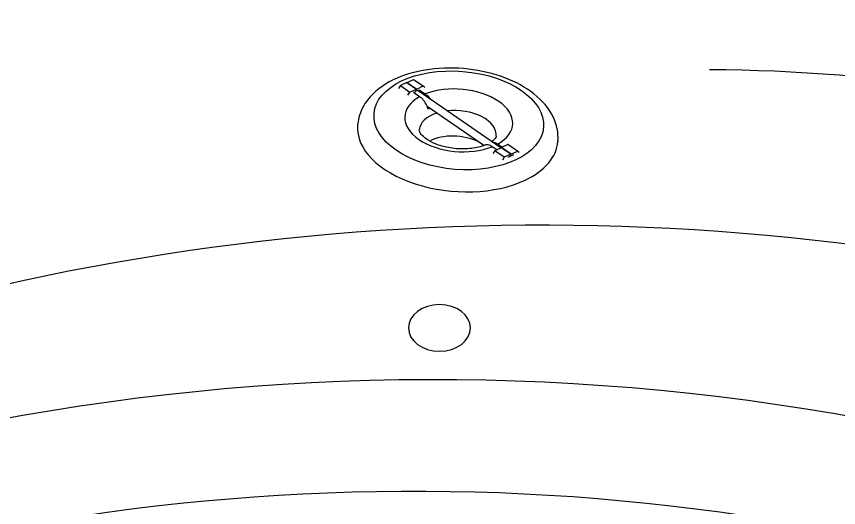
# Model space of a CAD drawing. Header units: inches. Extents: x 2 to 87, y 0 to 129.
# Drawn here: x 41.48 to 48.13, y 29.26 to 33.22 of the extents above; entities that cross this region are included whole.
import ezdxf

# ---------------------------------------------------------------- set-up
doc = ezdxf.new("R2010")
doc.units = ezdxf.units.IN
doc.header["$MEASUREMENT"] = 0
doc.layers.add('1', color=4, linetype='Continuous')

# ---------------------------------------------------------------- blocks, each defined once
blk = doc.blocks.new('TEMPPROB555555')
at = {"layer": '1', "extrusion": (8.32667e-17, 0.816497, 0.57735)}
for p, q in [((-0.3179, 0.7547), (-0.3143, 0.7567)), ((-0.0651, 0.5316), (-0.0651, 0.5479)), ((-0.0651, 0.5316), (-0.0651, 0.4377)), ((-0.0156, 0.503), (-0.0651, 0.5316)), ((-0.022, 0.523), (0.0219, 0.4977)), ((-0.0051, 0.509), (-0.0156, 0.503)), ((-0.0156, 0.503), (-0.0156, 0.4091)), ((-0.0023, 0.5074), (-0.0128, 0.5014)), ((-0.0128, 0.5014), (-0.0128, 0.4075)), ((-0.0128, 0.5014), (0.0367, 0.4728)), ((-0.0068, 0.5142), (-0.0051, 0.509)), ((-0.0051, 0.509), (-0.0051, 0.5058)), ((0.0067, 0.5064), (-0.0023, 0.5074)), ((0.0367, 0.4728), (0.0367, 0.3789)), ((0.0367, 0.4728), (0.065, 0.4728)), ((-0.0651, 0.4377), (-0.0156, 0.4091)), ((-0.022, 0.369), (-0.022, 0.4128)), ((-0.0156, 0.4091), (-0.0128, 0.4107)), ((-0.0128, 0.4075), (0.0367, 0.3789)), ((-0.0091, 0.4053), (-0.0091, -0.4053)), ((0.0219, 0.3874), (0.0219, 0.3437)), ((0.0367, 0.3789), (0.065, 0.3789)), ((0.0529, 0.2825), (0.0529, -0.2732)), ((-0.0651, -0.3952), (-0.0651, -0.3788)), ((-0.0156, -0.4237), (-0.0651, -0.3952)), ((-0.0651, -0.4891), (-0.0651, -0.3952)), ((-0.022, -0.4037), (-0.022, -0.3436)), ((-0.0116, -0.3977), (-0.0088, -0.4063)), ((0.0219, -0.369), (0.0219, -0.429)), ((-0.0051, -0.4177), (-0.0156, -0.4237)), ((-0.0156, -0.5176), (-0.0156, -0.4237)), ((-0.0128, -0.4254), (-0.0023, -0.4193)), ((0.0367, -0.4539), (-0.0128, -0.4254)), ((-0.0128, -0.5193), (-0.0128, -0.4254)), ((-0.0083, -0.4078), (-0.0051, -0.4177)), ((-0.0051, -0.4209), (-0.0051, -0.4177)), ((-0.0023, -0.4193), (0.0148, -0.4212)), ((0.0175, -0.4215), (0.0219, -0.4219)), ((0.065, -0.4539), (0.0367, -0.4539)), ((0.0367, -0.5478), (0.0367, -0.4539)), ((-0.0156, -0.5176), (-0.0651, -0.4891)), ((-0.0128, -0.516), (-0.0156, -0.5176)), ((-0.0128, -0.5193), (0.0367, -0.5478)), ((0.0367, -0.5478), (0.065, -0.5478)), ((0.4946, -0.6526), (0.4982, -0.6506))]:
    blk.add_line(p, q, dxfattribs=at)
at = {"layer": '1'}
for centre, major_axis, start_param, end_param in [((0.0919, 0.0531), (0.4062, -0.7036), 2.356194, 3.141593), ((0.0919, 0.0531), (0.4062, -0.7036), 0, 2.356194), ((0, 0), (-0.2188, 0.3789), -0.714362, 2.285158), ((0, 0), (-0.2188, 0.3789), 2.426992, 5.42699), ((0.0884, 0.051), (-0.1562, 0.2706), 0, 1.899196), ((0.2613, 0.1509), (-0.1494, 0.2588), 0.951605, 2.403948), ((0.0884, 0.051), (-0.1562, 0.2706), 2.194818, 3.141593), ((0.0438, 0.0253), (-0.1648, 0.2854), 2.395012, 2.450246)]:
    blk.add_ellipse(centre, major_axis=major_axis, ratio=0.57735, start_param=start_param, end_param=end_param, dxfattribs=at)
blk.add_ellipse((0, 0), major_axis=(-0.3438, 0.5954), ratio=0.57735, dxfattribs=at)
for points, knots in [([(-0.3179, 0.7547), (-0.3757, 0.7213), (-0.4224, 0.6725), (-0.4946, 0.5453), (-0.5158, 0.4651), (-0.5267, 0.2942), (-0.5173, 0.2037), (-0.4711, 0.0159), (-0.4339, -0.0798), (-0.3353, -0.2646), (-0.2745, -0.3515), (-0.1412, -0.4986), (-0.0708, -0.5588), (0.0835, -0.655), (0.1675, -0.6878), (0.2965, -0.7038), (0.3423, -0.7026), (0.4246, -0.6857), (0.461, -0.672), (0.4946, -0.6526)], [0, 0, 0, 0, 0.271623, 0.271623, 0.580145, 0.580145, 0.881972, 0.881972, 1.19265, 1.19265, 1.509274, 1.509274, 1.807319, 1.807319, 2.133768, 2.133768, 2.315176, 2.315176, 2.473214, 2.473214, 2.473214, 2.473214]), ([(-0.009, 0.3234), (-0.0115, 0.3266), (-0.0136, 0.3301), (-0.0194, 0.3429), (-0.022, 0.3564), (-0.022, 0.369)], [0.49154017, 0.49154017, 0.49154017, 0.49154017, 0.50971908, 0.50971908, 0.55617109, 0.55617109, 0.55617109, 0.55617109]), ([(0.0219, 0.3437), (0.0219, 0.331), (0.0244, 0.3176), (0.0324, 0.3001), (0.0385, 0.2925), (0.0453, 0.2878)], [0.18530761, 0.18530761, 0.18530761, 0.18530761, 0.23175845, 0.23175845, 0.2731486, 0.2731486, 0.2731486, 0.2731486]), ([(-0.0679, 0.3217), (-0.0614, 0.3254), (-0.0514, 0.3265), (-0.0294, 0.3232), (-0.0197, 0.3207), (-0.0091, 0.3167)], [0, 0, 0, 0, 0.2243789, 0.2243789, 0.3591275, 0.3591275, 0.3591275, 0.3591275]), ([(0.0453, 0.2878), (0.0593, 0.2782), (0.0738, 0.2669), (0.1152, 0.2296), (0.1416, 0.1999), (0.1897, 0.1328), (0.211, 0.0958), (0.244, 0.0222), (0.256, -0.0138), (0.2701, -0.0784), (0.2731, -0.1069), (0.2724, -0.1534), (0.2695, -0.1716), (0.2619, -0.1971), (0.2572, -0.2064), (0.2494, -0.2165), (0.247, -0.2182), (0.2446, -0.2196)], [0.570407, 0.570407, 0.570407, 0.570407, 0.723241, 0.723241, 1.007309, 1.007309, 1.295998, 1.295998, 1.567709, 1.567709, 1.811716, 1.811716, 2.030079, 2.030079, 2.219126, 2.219126, 2.355731, 2.355731, 2.355731, 2.355731]), ([(0.0657, -0.2552), (0.0591, -0.2635), (0.0528, -0.2728), (0.0401, -0.2949), (0.0328, -0.3118), (0.0244, -0.34), (0.0219, -0.3563), (0.0219, -0.369)], [0.4331987, 0.4331987, 0.4331987, 0.4331987, 0.4632898, 0.4632898, 0.5097148, 0.5097148, 0.5561656, 0.5561656, 0.5561656, 0.5561656]), ([(-0.022, -0.3436), (-0.022, -0.331), (-0.0194, -0.3146), (-0.0136, -0.295), (-0.0115, -0.2891), (-0.009, -0.2831)], [0.18530888, 0.18530888, 0.18530888, 0.18530888, 0.23176088, 0.23176088, 0.24993979, 0.24993979, 0.24993979, 0.24993979])]:
    blk.add_open_spline(points, degree=3, knots=knots, dxfattribs=at)
blk = doc.blocks.new('2018 HOT SPOT STRIDE')
at = {"layer": '1', "color": 3, "linetype": 'Continuous'}
for centre, radius, start, end in [((44.6954, -2.1166), 13.8002, 72.29419, 89.75527), ((42.523, -9.9776), 19.1574, 73.10696, 118.43493)]:
    blk.add_arc(centre, radius, start, end, dxfattribs=at)
at = {"layer": '1', "color": 2}
for centre, radius, start, end in [((43.3997, -9.3974), 19.8256, 75.06602, 111.36848), ((42.368, -9.8187), 18.0959, 49.29532, 131.38349)]:
    blk.add_arc(centre, radius, start, end, dxfattribs=at)
at = {"layer": '1', "extrusion": (0, 0, -1)}
blk.add_ellipse((42.5708, 9.5978), major_axis=(0.25, 0), ratio=0.752466, dxfattribs=at)
at = {"layer": '1', "rotation": 235.412544760865}
blk.add_blockref('TEMPPROB555555', (42.7268, 11.275), dxfattribs=at)

msp = doc.modelspace()

# ---------------------------------------------------------------- block references
msp.add_blockref('2018 HOT SPOT STRIDE', (2.3326, 21.1096))

doc.saveas('drawing.dxf')
